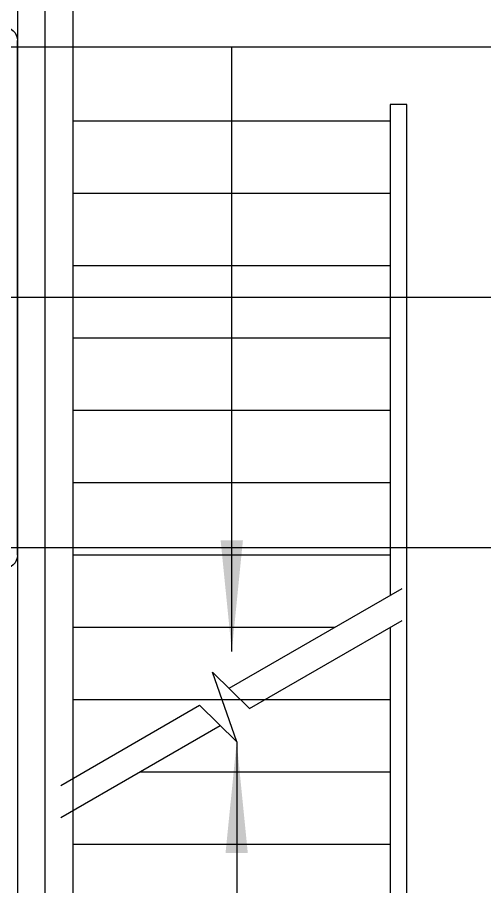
# Model space of a CAD drawing. Header units: millimetres. Extents: x 1203 to 40067, y 460 to 24960.
# Drawn here: x 19229 to 20909, y 13141 to 16267 of the extents above; entities that cross this region are included whole.
import ezdxf

# ---------------------------------------------------------------- set-up
doc = ezdxf.new("R2010")
doc.units = ezdxf.units.MM
for name, color, linetype in [('DOTE', 1, 'Continuous'), ('JJ', 252, 'Continuous'), ('LVTRY', 6, 'Continuous'), ('PUB_DIM', 3, 'Continuous'), ('SPACE', 3, 'Continuous'), ('STAIR', 2, 'Continuous'), ('WALL', 255, 'Continuous')]:
    doc.layers.add(name, color=color, linetype=linetype)
doc.styles.add('DIM_FONT', font='SIMPLEX.shx', dxfattribs={"width": 0.8})

# ---------------------------------------------------------------- blocks, each defined once
blk = doc.blocks.new('_C0FZY')
at = {"layer": 'JJ', "color": 8}
blk.add_line((0, -1850), (0, 0), dxfattribs=at)
for centre, start, end in [((50, 0), 90, 180), ((50, -1850), 180, 270)]:
    blk.add_arc(centre, 50, start, end, dxfattribs=at)
at = {"style": 'DIM_FONT', "width": 0.8, "flags": 9}
for tag in ['YSIZE', 'XSIZE']:
    blk.add_attdef(tag, (0, 0), '', height=0.5, dxfattribs=at)
blk = doc.blocks.new('111')
blk.add_blockref('_C0FZY', (14400, 8700))
blk = doc.blocks.new('_C245JOH')
at = {"layer": 'LVTRY', "xscale": -1}
blk.add_blockref('111', (14400, -7775), dxfattribs=at)
at = {"style": 'DIM_FONT', "width": 0.7, "flags": 9}
for tag in ['XSIZE', 'YSIZE']:
    blk.add_attdef(tag, (0, 0), '', height=0.5, dxfattribs=at)
blk = doc.blocks.new('_ARROW')
blk.add_solid([(0, 0), (-1, 0.1), (-1, -0.1)])

msp = doc.modelspace()

# ---------------------------------------------------------------- linework, layer by layer
at = {"layer": 'DOTE'}
for p, q in [((19329.2, 5260.4), (19329.2, 20160.4)), ((5450.8, 16160.4), (36371.1, 16160.4)), ((5450.8, 15260.4), (36371.1, 15260.4)), ((5450.8, 14360.4), (36371.1, 14360.4))]:
    msp.add_line(p, q, dxfattribs=at)
at = {"layer": 'PUB_DIM'}
for points in [[(19999.9, 13986.2), (19999.9, 16159.1)], [(20017.5, 13662.3), (20017.5, 11107.3)]]:
    msp.add_lwpolyline(points, dxfattribs=at)
at = {"layer": 'STAIR'}
for p, q in [((20569.2, 15953.2), (20569.2, 14188.6)), ((20629.2, 15953.2), (20569.2, 15953.2)), ((20629.2, 11413.2), (20629.2, 15953.2)), ((20569.2, 15893.2), (19429.2, 15893.2)), ((20569.2, 15633.2), (19429.2, 15633.2)), ((20569.2, 15373.2), (19429.2, 15373.2)), ((20569.2, 15113.2), (19429.2, 15113.2)), ((20569.2, 14853.2), (19429.2, 14853.2)), ((20569.2, 14593.2), (19429.2, 14593.2)), ((20569.2, 14333.2), (19429.2, 14333.2)), ((19990.1, 13854.3), (20612.5, 14213.6)), ((20064.1, 13781.6), (20612.5, 14098.2)), ((20369.2, 14073.2), (19429.2, 14073.2)), ((20569.2, 14073.2), (20569.2, 11413.2)), ((19930.8, 13912.5), (20064.1, 13781.6)), ((20017.5, 13662.3), (19930.8, 13912.5)), ((19385.9, 13505.5), (19884.2, 13793.2)), ((20569.2, 13813.2), (19429.2, 13813.2)), ((19884.2, 13793.2), (20017.5, 13662.3)), ((19385.9, 13390), (19958.3, 13720.5)), ((20569.2, 13553.2), (19668.5, 13553.2)), ((19429.2, 11473.2), (19429.2, 13415)), ((20569.2, 13293.2), (19429.2, 13293.2))]:
    msp.add_line(p, q, dxfattribs=at)
at = {"layer": 'WALL'}
for p, q in [((19429.2, 11210.4), (19429.2, 17310.4)), ((19229.2, 17260.4), (19229.2, 11210.4))]:
    msp.add_line(p, q, dxfattribs=at)

# ---------------------------------------------------------------- block references
at = {"layer": 'PUB_DIM', "xscale": -400, "yscale": 400, "zscale": 400}
for p, rotation in [((19999.9, 13986.2), 90), ((20017.5, 13662.3), 270)]:
    msp.add_blockref('_ARROW', p, dxfattribs=dict(at, rotation=rotation))
at = {"layer": 'SPACE'}
msp.add_blockref('_C245JOH', (19229.2, 15258.4), dxfattribs=at)

doc.saveas('drawing.dxf')
